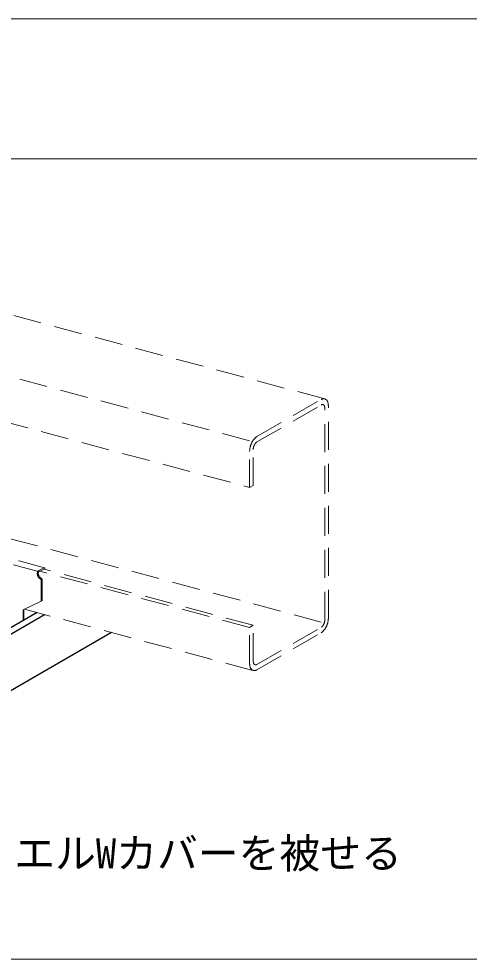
# Model space of a CAD drawing. Units: millimetres, scale not verified. Extents: x -5334 to 1950, y -1347 to 20312.
# Drawn here: x 704.2 to 897.3, y 921.8 to 1325 of the extents above; entities that cross this region are included whole.
import ezdxf
from ezdxf.enums import TextEntityAlignment as Align

# ---------------------------------------------------------------- set-up
doc = ezdxf.new("R2010")
doc.units = ezdxf.units.MM
doc.header["$LTSCALE"] = 10
doc.linetypes.add('DASHED1', pattern=[1.8, 1.2, -0.6])
for name, color, linetype, lineweight in [('4-3_野縁', 2, 'Continuous', 25), ('4-6_文字', 7, 'Continuous', 18), ('4-9_躯体他', 4, 'Continuous', 9), ('4-A_クリップ', 7, 'Continuous', 18), ('F-3_野縁', 3, 'Continuous', 18)]:
    doc.layers.add(name, color=color, linetype=linetype, lineweight=lineweight)
doc.styles.add('ＭＳ ゴシック', font='')
doc.styles.get('ＭＳ ゴシック').set_extended_font_data('MS Gothic')

msp = doc.modelspace()

# ---------------------------------------------------------------- linework, layer by layer
at = {"layer": '4-3_野縁'}
for p, q in [((712.04, 1070.39), (628.16, 1021.96)), ((631.79, 1021.37), (715.22, 1069.54)), ((743.92, 1061.85), (631.25, 996.8))]:
    msp.add_line(p, q, dxfattribs=at)
at = {"layer": '4-9_躯体他', "linetype": 'DASHED1'}
for p, q in [((835.4, 1162.02), (605.58, 1223.6)), ((803.18, 1144.04), (575.97, 1204.92)), ((661.65, 1161.96), (803.18, 1124.04)), ((806.28, 1145.83), (833.84, 1161.74)), ((806.28, 1143.53), (833.84, 1159.44)), ((835.4, 1067.24), (835.4, 1158.04)), ((836.95, 1068.14), (836.95, 1158.94)), ((803.18, 1124.04), (803.18, 1139.44)), ((804.73, 1124.93), (804.73, 1140.33)), ((833.84, 1066.34), (607.41, 1127.02)), ((803.18, 1124.04), (804.73, 1124.93)), ((804.73, 1064.93), (714.94, 1088.99)), ((803.18, 1064.04), (713.29, 1088.12)), ((804.5, 1045.61), (706.64, 1071.83)), ((803.18, 1064.04), (804.73, 1064.93)), ((804.73, 1049.53), (804.73, 1064.93)), ((803.18, 1048.63), (803.18, 1064.04)), ((806.28, 1048.13), (833.84, 1064.04)), ((806.28, 1045.83), (833.84, 1061.74))]:
    msp.add_line(p, q, dxfattribs=at)
at = {"layer": '4-9_躯体他'}
for centre, radius, start, end in [((835.33, 1159.17), 2.97, 114.2083, 120.0815), ((835.14, 1159.59), 2.51, 107.6446, 114.2144), ((835.03, 1159.95), 2.14, 100.3349, 107.6466), ((834.98, 1160.23), 1.86, 92.2913, 100.3297), ((834.97, 1160.42), 1.66, 83.6178, 92.2763), ((834.98, 1160.53), 1.55, 74.5273, 83.5931), ((834.99, 1160.56), 1.52, 65.3222, 74.4969), ((834.97, 1160.51), 1.58, 56.3325, 65.293), ((834.89, 1160.39), 1.72, 47.8397, 56.3108), ((834.74, 1160.23), 1.94, 40.0241, 47.8281), ((834.5, 1160.03), 2.25, 32.958, 40.0216), ((834.59, 1158.16), 1.49, 114.2083, 120.0815), ((834.49, 1158.37), 1.25, 107.6446, 114.2144), ((834.44, 1158.54), 1.07, 100.3349, 107.6466), ((834.41, 1158.68), 0.928, 92.2913, 100.3297), ((834.41, 1158.78), 0.83, 83.6178, 92.2763), ((834.41, 1158.84), 0.775, 74.5273, 83.5931), ((834.42, 1158.85), 0.761, 65.3222, 74.4969), ((834.41, 1158.83), 0.788, 56.3325, 65.293), ((834.37, 1158.77), 0.858, 47.8397, 56.3108), ((834.29, 1158.68), 0.97, 40.0241, 47.8281), ((834.17, 1158.58), 1.13, 32.958, 40.0216), ((834, 1158.48), 1.33, 26.6301, 32.9617), ((833.79, 1158.37), 1.57, 20.979, 26.637), ((833.52, 1158.26), 1.85, 15.9216, 20.9871), ((833.22, 1158.18), 2.17, 11.3701, 15.9296), ((832.88, 1158.11), 2.51, 7.2418, 11.3774), ((832.53, 1158.06), 2.87, 3.4628, 7.2482), ((832.17, 1158.04), 3.23, 359.9688, 3.4684), ((834.16, 1159.81), 2.65, 26.6301, 32.9617), ((833.73, 1159.59), 3.14, 20.979, 26.637), ((833.2, 1159.38), 3.71, 15.9216, 20.9871), ((832.59, 1159.21), 4.34, 11.3701, 15.9296), ((831.92, 1159.08), 5.03, 7.2418, 11.3774), ((831.21, 1158.98), 5.74, 3.4628, 7.2482), ((830.49, 1158.94), 6.46, 359.9688, 3.4684), ((829.8, 1158.94), 7.15, 359.9712, 359.9736), ((808.83, 1141.78), 4.79, 130.0284, 134.296), ((808.4, 1142.29), 4.12, 125.318, 130.036), ((808.04, 1142.79), 3.51, 120.0736, 125.3261), ((812.31, 1139.19), 9.16, 165.07, 167.8424), ((812.51, 1139.14), 9.35, 162.3399, 165.0728), ((812.55, 1139.12), 9.4, 159.6194, 162.3426), ((812.46, 1139.16), 9.3, 156.8795, 159.6222), ((812.23, 1139.26), 9.06, 154.0902, 156.8823), ((811.89, 1139.42), 8.68, 151.22, 154.0933), ((811.46, 1139.66), 8.18, 148.2347, 151.2234), ((810.95, 1139.98), 7.59, 145.0959, 148.2385), ((810.41, 1140.36), 6.92, 141.7603, 145.1003), ((809.3, 1140.21), 4.58, 165.07, 167.8424), ((809.39, 1140.19), 4.68, 162.3399, 165.0728), ((809.42, 1140.18), 4.7, 159.6194, 162.3426), ((809.86, 1140.79), 6.22, 138.1774, 141.7653), ((809.37, 1140.2), 4.65, 156.8795, 159.6222), ((809.26, 1140.24), 4.53, 154.0902, 156.8823), ((809.09, 1140.33), 4.34, 151.22, 154.0933), ((809.32, 1141.27), 5.5, 134.2893, 138.1833), ((808.87, 1140.45), 4.09, 148.2347, 151.2234), ((808.62, 1140.6), 3.79, 145.0959, 148.2385), ((808.35, 1140.79), 3.46, 141.7603, 145.1003), ((808.07, 1141.01), 3.11, 138.1774, 141.7653), ((807.8, 1141.25), 2.75, 134.2893, 138.1833), ((807.56, 1141.5), 2.4, 130.0284, 134.296), ((807.34, 1141.76), 2.06, 125.318, 130.036), ((807.16, 1142.01), 1.76, 120.0736, 125.3261), ((810.33, 1139.43), 7.15, 176.7043, 179.9736), ((810.97, 1139.4), 7.79, 173.6215, 176.7084), ((811.53, 1139.34), 8.36, 170.6788, 173.6251), ((811.98, 1139.26), 8.82, 167.8394, 170.6821), ((808.3, 1140.33), 3.58, 176.7043, 179.9736), ((808.63, 1140.31), 3.9, 173.6215, 176.7084), ((808.91, 1140.28), 4.18, 170.6788, 173.6251), ((809.13, 1140.25), 4.41, 167.8394, 170.6821), ((832.06, 1066.56), 3.11, 318.1774, 321.7653), ((831.78, 1066.78), 3.46, 321.7602, 325.1003), ((831.51, 1066.97), 3.79, 325.096, 328.2385), ((831.26, 1067.13), 4.09, 328.2347, 331.2234), ((831.04, 1067.25), 4.34, 331.22, 334.0933), ((830.87, 1067.33), 4.53, 334.0902, 336.8823), ((830.76, 1067.38), 4.65, 336.8795, 339.6222), ((830.71, 1067.4), 4.7, 339.6194, 342.3426), ((830.73, 1067.39), 4.68, 342.3399, 345.0729), ((830.83, 1067.36), 4.58, 345.07, 347.8424), ((830.99, 1067.33), 4.41, 347.8394, 350.6821), ((831.22, 1067.29), 4.18, 350.6788, 353.6251), ((831.5, 1067.26), 3.9, 353.6215, 356.7085), ((831.82, 1067.24), 3.58, 356.7043, 359.9736), ((827.89, 1068.32), 9.06, 334.0902, 336.8823), ((827.67, 1068.41), 9.3, 336.8795, 339.6222), ((827.57, 1068.45), 9.4, 339.6194, 342.3426), ((827.62, 1068.43), 9.35, 342.3399, 345.0729), ((827.81, 1068.38), 9.16, 345.07, 347.8424), ((828.14, 1068.31), 8.82, 347.8394, 350.6821), ((828.6, 1068.24), 8.36, 350.6788, 353.6251), ((829.16, 1068.18), 7.79, 353.6215, 356.7085), ((829.8, 1068.14), 7.15, 356.7043, 359.9736), ((832.08, 1064.78), 3.51, 300.0736, 305.3261), ((832.79, 1065.81), 2.06, 305.318, 310.036), ((832.57, 1066.07), 2.4, 310.0284, 314.296), ((831.73, 1065.28), 4.12, 305.318, 310.036), ((832.33, 1066.32), 2.75, 314.2893, 318.1833), ((831.3, 1065.8), 4.79, 310.0284, 314.296), ((830.81, 1066.3), 5.5, 314.2893, 318.1833), ((830.27, 1066.78), 6.22, 318.1774, 321.7653), ((829.72, 1067.22), 6.92, 321.7602, 325.1003), ((829.18, 1067.6), 7.59, 325.096, 328.2385), ((828.67, 1067.91), 8.18, 328.2347, 331.2234), ((828.24, 1068.15), 8.68, 331.22, 334.0933), ((809.63, 1048.63), 6.46, 179.9688, 183.4684), ((807.96, 1049.53), 3.23, 179.9688, 183.4684), ((807.6, 1049.51), 2.87, 183.4628, 187.2482), ((807.25, 1049.47), 2.51, 187.2418, 191.3774), ((806.91, 1049.4), 2.17, 191.3701, 195.9296), ((806.61, 1049.31), 1.85, 195.9216, 200.9871), ((806.34, 1049.21), 1.57, 200.979, 206.637), ((806.12, 1049.1), 1.33, 206.6301, 212.9617), ((808.92, 1048.59), 5.74, 183.4628, 187.2482), ((808.21, 1048.5), 5.03, 187.2418, 191.3774), ((807.54, 1048.36), 4.34, 191.3701, 195.9296), ((806.93, 1048.19), 3.71, 195.9216, 200.9871), ((806.4, 1047.99), 3.14, 200.979, 206.637), ((805.96, 1047.77), 2.65, 206.6301, 212.9617), ((805.63, 1047.55), 2.25, 212.958, 220.0216), ((805.39, 1047.35), 1.94, 220.0241, 227.8281), ((805.24, 1047.18), 1.72, 227.8397, 236.3108), ((805.16, 1047.07), 1.58, 236.3325, 245.2929), ((805.14, 1047.02), 1.52, 245.3222, 254.4969), ((805.14, 1047.04), 1.55, 254.5273, 263.5931), ((805.15, 1047.15), 1.66, 263.6178, 272.2763), ((805.96, 1048.99), 1.13, 212.958, 220.0216), ((805.84, 1048.89), 0.97, 220.0241, 227.8281), ((805.76, 1048.81), 0.858, 227.8397, 236.3108), ((805.15, 1047.35), 1.86, 272.2913, 280.3297), ((805.72, 1048.75), 0.788, 236.3325, 245.2929), ((805.71, 1048.72), 0.761, 245.3222, 254.4969), ((805.1, 1047.63), 2.14, 280.3349, 287.6466), ((805.71, 1048.74), 0.775, 254.5273, 263.5931), ((805.72, 1048.79), 0.83, 263.6178, 272.2763), ((804.98, 1047.98), 2.51, 287.6446, 294.2144), ((805.71, 1048.89), 0.928, 272.2913, 280.3297), ((805.69, 1049.03), 1.07, 280.3349, 287.6466), ((805.63, 1049.21), 1.25, 287.6446, 294.2144), ((804.79, 1048.4), 2.97, 294.2083, 300.0815), ((805.54, 1049.42), 1.49, 294.2083, 300.0815)]:
    msp.add_arc(centre, radius, start, end, dxfattribs=at)
at = {"layer": '4-A_クリップ'}
for p, q in [((701.93, 1090.82), (712.09, 1088.1)), ((715.15, 1089.63), (704.35, 1092.52)), ((712.82, 1088.48), (714.97, 1089.61)), ((712.82, 1087.88), (714.94, 1088.99)), ((715.35, 1089.2), (715.35, 1088.88)), ((713.83, 1084.63), (714.24, 1084.87)), ((714.24, 1084.87), (714.24, 1075.57)), ((713.83, 1084.63), (713.83, 1075.33)), ((706.01, 1071.53), (713.83, 1075.33)), ((713.83, 1075.33), (714.24, 1075.57)), ((706.01, 1071.53), (706.01, 1066.91)), ((706.41, 1071.73), (706.41, 1067.14))]:
    msp.add_line(p, q, dxfattribs=at)
for centre, radius, start, end in [((704.32, 1092.2), 0.327, 107.6446, 114.2144), ((704.3, 1092.25), 0.279, 100.3349, 107.6466), ((704.3, 1092.29), 0.242, 92.2913, 100.3297), ((704.3, 1092.31), 0.217, 83.6178, 92.2763), ((704.3, 1092.33), 0.202, 74.5273, 83.5931), ((715.17, 1089.2), 0.458, 120.07359, 120.07361), ((715.11, 1089.31), 0.327, 107.6446, 114.2144), ((715.14, 1089.26), 0.387, 114.2083, 115.1905), ((715.1, 1089.36), 0.279, 100.3349, 107.6466), ((715.09, 1089.39), 0.242, 92.2913, 100.3297), ((715.09, 1089.42), 0.217, 83.6178, 92.2763), ((715.09, 1089.43), 0.202, 74.5273, 83.5931), ((715.09, 1089.44), 0.199, 65.3222, 74.4969), ((715.09, 1089.43), 0.206, 56.3325, 65.293), ((715.08, 1089.42), 0.224, 47.8397, 56.3108), ((715.06, 1089.39), 0.253, 40.0241, 47.8281), ((715.03, 1089.37), 0.294, 32.958, 40.0216), ((714.99, 1089.34), 0.346, 26.6301, 32.9617), ((714.93, 1089.31), 0.41, 20.979, 26.637), ((714.86, 1089.28), 0.484, 15.9216, 20.9871), ((714.78, 1089.26), 0.566, 11.3701, 15.9296), ((714.69, 1089.24), 0.656, 7.2418, 11.3774), ((714.6, 1089.23), 0.749, 3.4628, 7.2482), ((714.51, 1089.23), 0.842, 359.9688, 3.4684), ((714.46, 1087.1), 2.37, 180.0208, 184.2828), ((713.91, 1087.08), 1.82, 170.6788, 173.6251), ((713.79, 1087.09), 1.69, 173.6215, 176.7084), ((713.65, 1087.1), 1.55, 176.7043, 179.9736), ((714.59, 1087.11), 2.5, 184.2802, 188.3926), ((714.01, 1087.06), 1.92, 167.8394, 170.6821), ((714.71, 1087.13), 2.62, 188.3901, 192.3798), ((714.08, 1087.05), 1.99, 165.07, 167.8424), ((714.8, 1087.15), 2.71, 192.3773, 196.271), ((714.12, 1087.03), 2.03, 162.3399, 165.0728), ((714.13, 1087.03), 2.04, 159.6194, 162.3426), ((714.88, 1087.17), 2.79, 196.2686, 200.0921), ((714.11, 1087.04), 2.02, 156.8795, 159.6222), ((714.06, 1087.06), 1.97, 154.0902, 156.8823), ((714.92, 1087.19), 2.84, 200.0898, 203.8687), ((713.99, 1087.1), 1.89, 151.22, 154.0933), ((714.94, 1087.19), 2.86, 203.8664, 207.6259), ((713.89, 1087.15), 1.78, 148.2347, 151.2234), ((713.79, 1087.22), 1.65, 145.0959, 148.2385), ((714.94, 1087.19), 2.85, 207.6236, 211.3885), ((713.2, 1087.62), 0.935, 114.1758, 144.9992), ((713.18, 1087.33), 0.678, 173.6215, 176.7084), ((713.12, 1087.33), 0.622, 176.7043, 179.9736), ((714.87, 1087.33), 2.37, 180.0208, 184.2828), ((714.91, 1087.17), 2.82, 211.3862, 215.1815), ((713.29, 1087.31), 0.796, 165.07, 167.8424), ((713.27, 1087.32), 0.767, 167.8394, 170.6821), ((713.23, 1087.32), 0.727, 170.6788, 173.6251), ((715, 1087.34), 2.5, 184.2802, 188.3926), ((713.31, 1087.31), 0.813, 162.3399, 165.0728), ((715.11, 1087.36), 2.62, 188.3901, 192.3798), ((713.32, 1087.31), 0.818, 159.6194, 162.3426), ((713.31, 1087.31), 0.809, 156.8795, 159.6222), ((715.21, 1087.38), 2.71, 192.3773, 196.271), ((713.29, 1087.32), 0.788, 154.0902, 156.8823), ((713, 1087.44), 0.474, 112.4549, 151.981), ((715.28, 1087.4), 2.79, 196.2686, 200.0921), ((714.86, 1087.14), 2.76, 215.1792, 219.0302), ((715.33, 1087.42), 2.84, 200.0898, 203.8687), ((714.79, 1087.08), 2.67, 219.0278, 222.9602), ((715.35, 1087.43), 2.86, 203.8664, 207.6259), ((715.34, 1087.43), 2.85, 207.6236, 211.3885), ((714.71, 1087.01), 2.57, 222.9578, 226.9978), ((715.31, 1087.41), 2.82, 211.3862, 215.1815), ((714.63, 1086.92), 2.44, 226.9953, 231.1697), ((715.26, 1087.37), 2.76, 215.1792, 219.0302), ((714.55, 1086.82), 2.31, 231.1672, 235.5032), ((715.2, 1087.32), 2.67, 219.0278, 222.9602), ((715.12, 1087.25), 2.57, 222.9578, 226.9978), ((714.47, 1086.7), 2.17, 235.5007, 240.025), ((715.04, 1087.16), 2.44, 226.9953, 231.1697), ((714.39, 1086.57), 2.02, 240.0227, 244.7612), ((714.95, 1087.05), 2.31, 231.1672, 235.5032), ((714.87, 1086.93), 2.17, 235.5007, 240.025), ((714.8, 1086.81), 2.02, 240.0227, 244.7612), ((714.74, 1086.68), 1.88, 244.7592, 249.7354), ((714.69, 1086.55), 1.74, 249.7339, 254.9668), ((714.33, 1086.44), 1.88, 244.7592, 249.7354), ((714.28, 1086.32), 1.74, 249.7339, 254.9668)]:
    msp.add_arc(centre, radius, start, end, dxfattribs=at)
at = {"layer": 'F-3_野縁'}
for p, q in [((-1950, 1325), (1950, 1325)), ((20, 1265), (1910, 1265)), ((20, 921.75), (1910, 921.75))]:
    msp.add_line(p, q, dxfattribs=at)

# ---------------------------------------------------------------- texts
at = {"layer": '4-6_文字', "style": 'ＭＳ ゴシック'}
msp.add_text('・特殊クリップにソエルWカバーを被せる', height=12.83, dxfattribs=at).set_placement((544.73, 956.91), align=Align.BOTTOM_LEFT)

doc.saveas('drawing.dxf')
